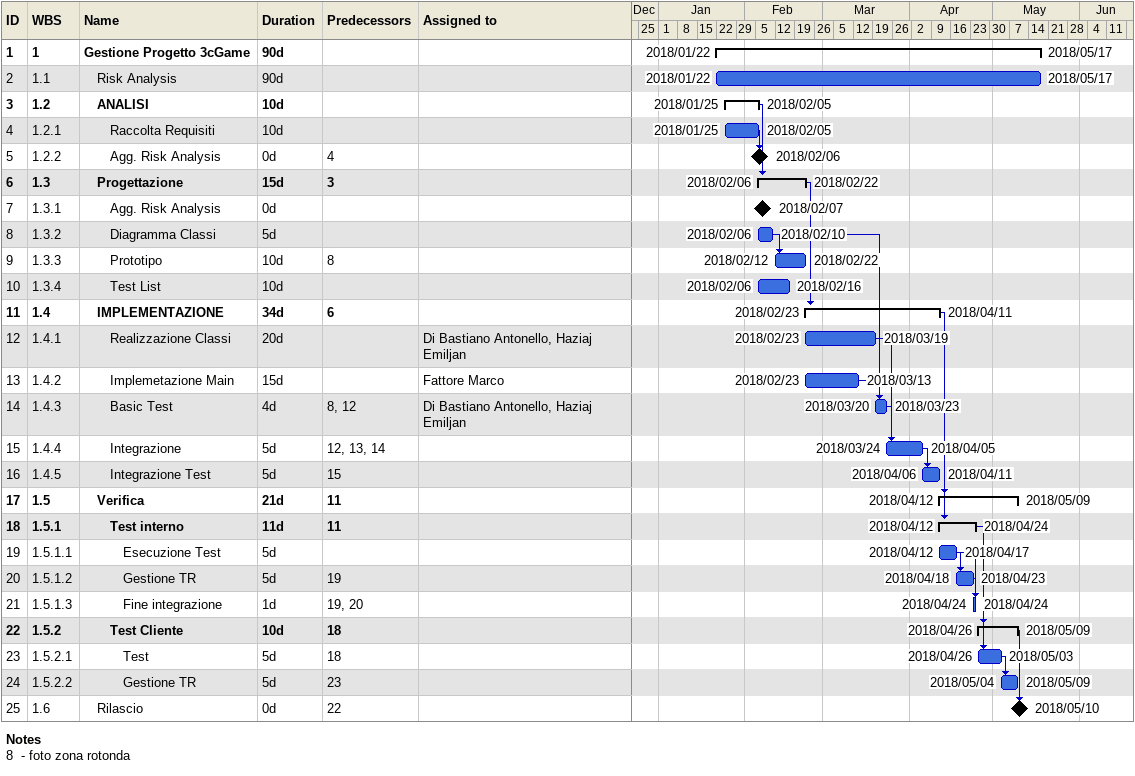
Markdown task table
| ID | WBS | Task | Duration | Start | Finish | Predecessors | Resources |
|---|---|---|---|---|---|---|---|
| 1 | 1 | **Gestione Progetto 3cGame** | 90d | 2018-01-22 | 2018-05-17 |  |  |
| 2 | 1.1 | Risk Analysis | 90d | 2018-01-22 | 2018-05-17 |  |  |
| 3 | 1.2 | **ANALISI** | 10d | 2018-01-25 | 2018-02-05 |  |  |
| 4 | 1.2.1 | Raccolta Requisiti | 10d | 2018-01-25 | 2018-02-05 |  |  |
| 5 | 1.2.2 | Agg. Risk Analysis | 0d | 2018-02-06 | 2018-02-06 | 4 |  |
| 6 | 1.3 | **Progettazione** | 15d | 2018-02-06 | 2018-02-22 | 3 |  |
| 7 | 1.3.1 | Agg. Risk Analysis | 0d | 2018-02-07 | 2018-02-07 |  |  |
| 8 | 1.3.2 | Diagramma Classi | 5d | 2018-02-06 | 2018-02-10 |  |  |
| 9 | 1.3.3 | Prototipo | 10d | 2018-02-12 | 2018-02-22 | 8 |  |
| 10 | 1.3.4 | Test List | 10d | 2018-02-06 | 2018-02-16 |  |  |
| 11 | 1.4 | **IMPLEMENTAZIONE** | 34d | 2018-02-23 | 2018-04-11 | 6 |  |
| 12 | 1.4.1 | Realizzazione Classi | 20d | 2018-02-23 | 2018-03-19 |  | Di Bastiano Antonello, Haziaj Emiljan |
| 13 | 1.4.2 | Implemetazione Main | 15d | 2018-02-23 | 2018-03-13 |  | Fattore Marco |
| 14 | 1.4.3 | Basic Test | 4d | 2018-03-20 | 2018-03-23 | 8, 12 | Di Bastiano Antonello, Haziaj Emiljan |
| 15 | 1.4.4 | Integrazione | 5d | 2018-03-24 | 2018-04-05 | 12, 13, 14 |  |
| 16 | 1.4.5 | Integrazione Test | 5d | 2018-04-06 | 2018-04-11 | 15 |  |
| 17 | 1.5 | **Verifica** | 21d | 2018-04-12 | 2018-05-09 | 11 |  |
| 18 | 1.5.1 | **Test interno** | 11d | 2018-04-12 | 2018-04-24 | 11 |  |
| 19 | 1.5.1.1 | Esecuzione Test | 5d | 2018-04-12 | 2018-04-17 |  |  |
| 20 | 1.5.1.2 | Gestione TR | 5d | 2018-04-18 | 2018-04-23 | 19 |  |
| 21 | 1.5.1.3 | Fine integrazione | 1d | 2018-04-24 | 2018-04-24 | 19, 20 |  |
| 22 | 1.5.2 | **Test Cliente** | 10d | 2018-04-26 | 2018-05-09 | 18 |  |
| 23 | 1.5.2.1 | Test | 5d | 2018-04-26 | 2018-05-03 | 18 |  |
| 24 | 1.5.2.2 | Gestione TR | 5d | 2018-05-04 | 2018-05-09 | 23 |  |
| 25 | 1.6 | Rilascio | 0d | 2018-05-10 | 2018-05-10 | 22 |  |

Notes
- 8: - foto zona rotonda
